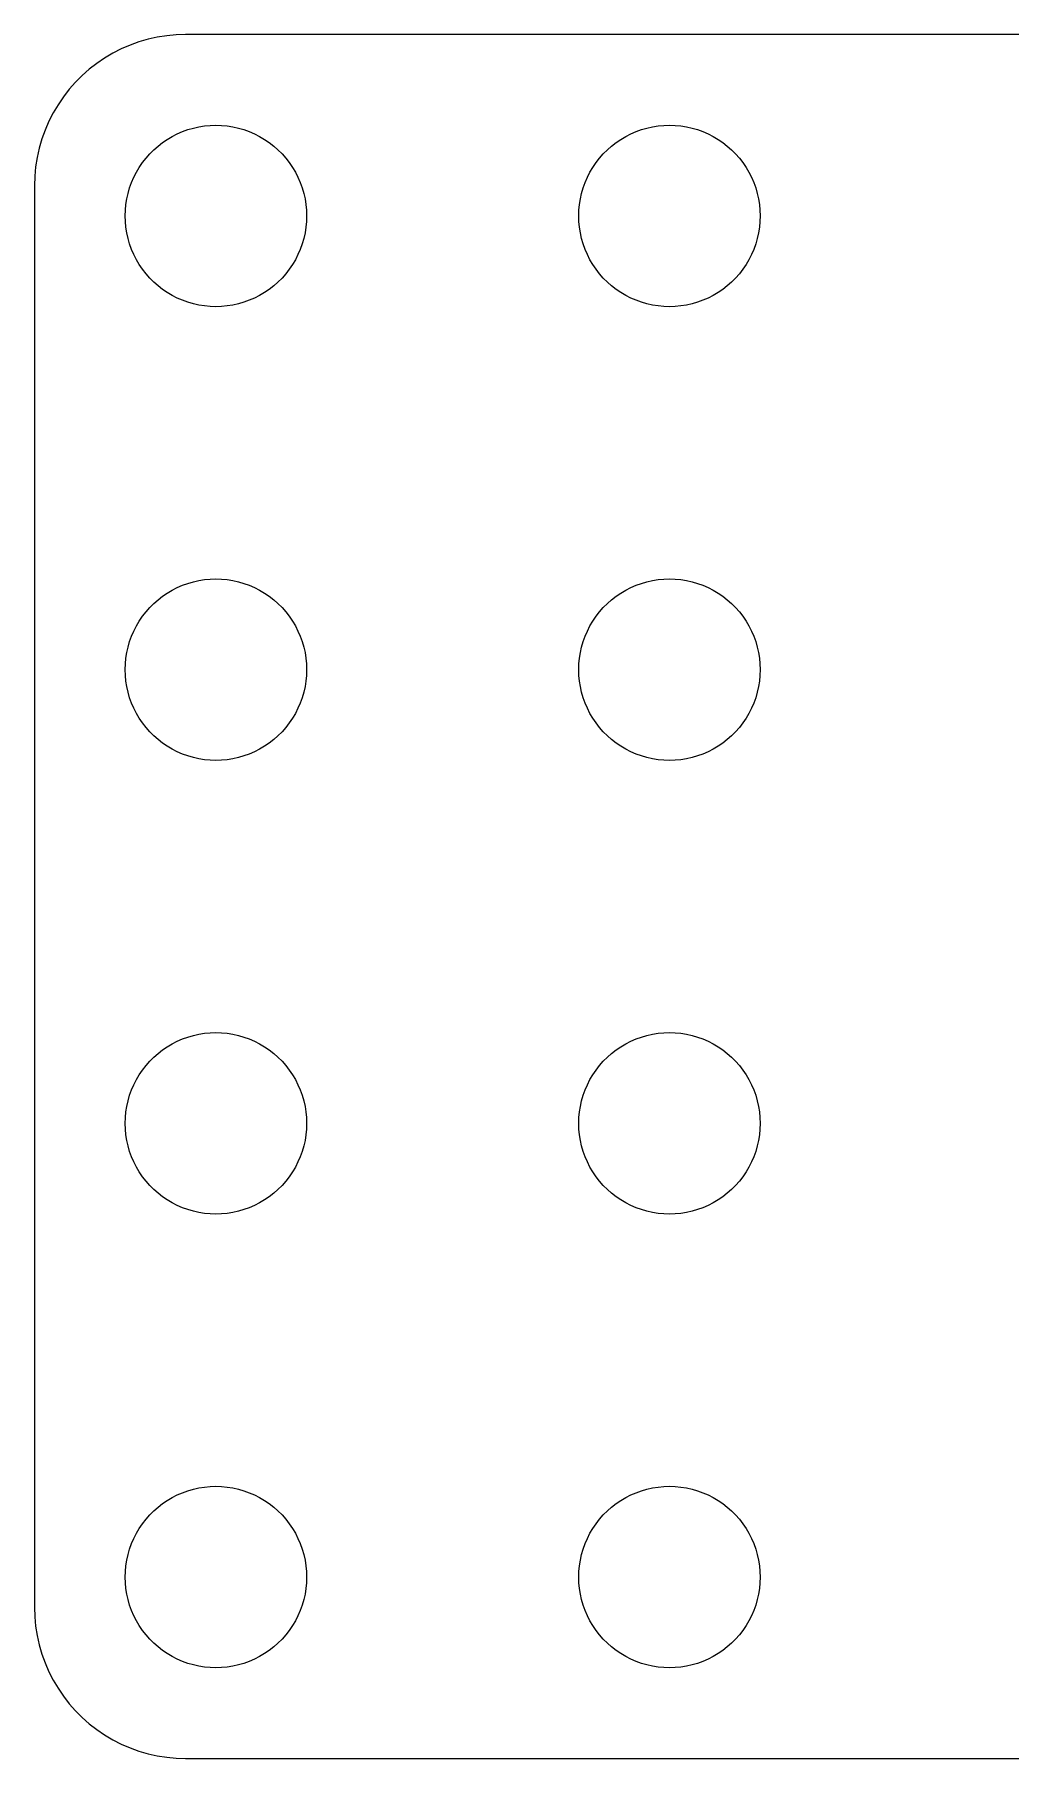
# Model space of a CAD drawing. Header units: metres. Extents: x -36 to 36, y -28.5 to 28.5.
# Drawn here: x -36 to -3.7, y -28.5 to 28.5 of the extents above; entities that cross this region are included whole.
import ezdxf

# ---------------------------------------------------------------- set-up
doc = ezdxf.new("R2010")
doc.units = ezdxf.units.M

msp = doc.modelspace()

# ---------------------------------------------------------------- linework, layer by layer
for p, q in [((-31, 28.5), (-31.3139, 28.4901)), ((31, 28.5), (-31, 28.5)), ((-33.1289, 28.0241), (-33.4088, 27.8815)), ((-32.8406, 28.1489), (-33.1289, 28.0241)), ((-32.5451, 28.2553), (-32.8406, 28.1489)), ((-32.2435, 28.3429), (-32.5451, 28.2553)), ((-31.9369, 28.4114), (-32.2435, 28.3429)), ((-31.6267, 28.4606), (-31.9369, 28.4114)), ((-31.3139, 28.4901), (-31.6267, 28.4606)), ((-33.9389, 27.5451), (-34.1871, 27.3526)), ((-33.6791, 27.7216), (-33.9389, 27.5451)), ((-33.4088, 27.8815), (-33.6791, 27.7216)), ((-34.6448, 26.9227), (-34.8526, 26.6871)), ((-34.4227, 27.1448), (-34.6448, 26.9227)), ((-34.1871, 27.3526), (-34.4227, 27.1448)), ((-35.0451, 26.4389), (-35.2216, 26.1791)), ((-34.8526, 26.6871), (-35.0451, 26.4389)), ((-35.3815, 25.9088), (-35.5241, 25.6289)), ((-35.2216, 26.1791), (-35.3815, 25.9088)), ((-35.6489, 25.3406), (-35.7553, 25.0451)), ((-35.5241, 25.6289), (-35.6489, 25.3406)), ((-31.6075, 25.033), (-31.4453, 25.1289)), ((-31.4453, 25.1289), (-31.2773, 25.2145)), ((-31.2773, 25.2145), (-31.1044, 25.2893)), ((-31.1044, 25.2893), (-30.927, 25.3532)), ((-30.927, 25.3532), (-30.7461, 25.4057)), ((-30.7461, 25.4057), (-30.5621, 25.4469)), ((-30.5621, 25.4469), (-30.376, 25.4763)), ((-30.376, 25.4763), (-30.1884, 25.4941)), ((-30.1884, 25.4941), (-30, 25.5)), ((-30, 25.5), (-29.8116, 25.4941)), ((-29.8116, 25.4941), (-29.624, 25.4763)), ((-29.624, 25.4763), (-29.4379, 25.4469)), ((-29.4379, 25.4469), (-29.2539, 25.4057)), ((-29.2539, 25.4057), (-29.0729, 25.3532)), ((-29.0729, 25.3532), (-28.8956, 25.2893)), ((-28.8956, 25.2893), (-28.7227, 25.2145)), ((-28.7227, 25.2145), (-28.5547, 25.1289)), ((-28.5547, 25.1289), (-28.3925, 25.033)), ((-16.6075, 25.033), (-16.4453, 25.1289)), ((-16.4453, 25.1289), (-16.2773, 25.2145)), ((-16.2773, 25.2145), (-16.1044, 25.2893)), ((-16.1044, 25.2893), (-15.927, 25.3532)), ((-15.927, 25.3532), (-15.7461, 25.4057)), ((-15.7461, 25.4057), (-15.5621, 25.4469)), ((-15.5621, 25.4469), (-15.376, 25.4763)), ((-15.376, 25.4763), (-15.1884, 25.4941)), ((-15.1884, 25.4941), (-15, 25.5)), ((-15, 25.5), (-14.8116, 25.4941)), ((-14.8116, 25.4941), (-14.624, 25.4763)), ((-14.624, 25.4763), (-14.4379, 25.4469)), ((-14.4379, 25.4469), (-14.2539, 25.4057)), ((-14.2539, 25.4057), (-14.0729, 25.3532)), ((-14.0729, 25.3532), (-13.8956, 25.2893)), ((-13.8956, 25.2893), (-13.7227, 25.2145)), ((-13.7227, 25.2145), (-13.5547, 25.1289)), ((-13.5547, 25.1289), (-13.3925, 25.033)), ((-35.8429, 24.7435), (-35.9114, 24.4369)), ((-35.7553, 25.0451), (-35.8429, 24.7435)), ((-32.3115, 24.4123), (-32.1869, 24.5536)), ((-32.1869, 24.5536), (-32.0536, 24.6869)), ((-32.0536, 24.6869), (-31.9123, 24.8115)), ((-31.9123, 24.8115), (-31.7634, 24.927)), ((-31.7634, 24.927), (-31.6075, 25.033)), ((-28.3925, 25.033), (-28.2366, 24.927)), ((-28.2366, 24.927), (-28.0877, 24.8115)), ((-28.0877, 24.8115), (-27.9464, 24.6869)), ((-27.9464, 24.6869), (-27.8131, 24.5536)), ((-27.8131, 24.5536), (-27.6884, 24.4123)), ((-17.3115, 24.4123), (-17.1869, 24.5536)), ((-17.1869, 24.5536), (-17.0536, 24.6869)), ((-17.0536, 24.6869), (-16.9123, 24.8115)), ((-16.9123, 24.8115), (-16.7634, 24.927)), ((-16.7634, 24.927), (-16.6075, 25.033)), ((-13.3925, 25.033), (-13.2366, 24.927)), ((-13.2366, 24.927), (-13.0877, 24.8115)), ((-13.0877, 24.8115), (-12.9464, 24.6869)), ((-12.9464, 24.6869), (-12.8131, 24.5536)), ((-12.8131, 24.5536), (-12.6884, 24.4123)), ((-35.9606, 24.1267), (-35.9901, 23.8139)), ((-35.9114, 24.4369), (-35.9606, 24.1267)), ((-32.7145, 23.7773), (-32.6289, 23.9453)), ((-32.6289, 23.9453), (-32.533, 24.1075)), ((-32.533, 24.1075), (-32.427, 24.2634)), ((-32.427, 24.2634), (-32.3115, 24.4123)), ((-27.6884, 24.4123), (-27.5729, 24.2634)), ((-27.5729, 24.2634), (-27.467, 24.1075)), ((-27.467, 24.1075), (-27.3711, 23.9453)), ((-27.3711, 23.9453), (-27.2855, 23.7773)), ((-17.7145, 23.7773), (-17.6289, 23.9453)), ((-17.6289, 23.9453), (-17.533, 24.1075)), ((-17.533, 24.1075), (-17.427, 24.2634)), ((-17.427, 24.2634), (-17.3115, 24.4123)), ((-12.6884, 24.4123), (-12.5729, 24.2634)), ((-12.5729, 24.2634), (-12.467, 24.1075)), ((-12.467, 24.1075), (-12.3711, 23.9453)), ((-12.3711, 23.9453), (-12.2855, 23.7773)), ((-35.9901, 23.8139), (-36, 23.5)), ((-36, 23.5), (-36, -23.5)), ((-32.9057, 23.2461), (-32.8532, 23.427)), ((-32.8532, 23.427), (-32.7893, 23.6044)), ((-32.7893, 23.6044), (-32.7145, 23.7773)), ((-27.2855, 23.7773), (-27.2107, 23.6044)), ((-27.2107, 23.6044), (-27.1468, 23.427)), ((-27.1468, 23.427), (-27.0942, 23.2461)), ((-17.9057, 23.2461), (-17.8532, 23.427)), ((-17.8532, 23.427), (-17.7893, 23.6044)), ((-17.7893, 23.6044), (-17.7145, 23.7773)), ((-12.2855, 23.7773), (-12.2107, 23.6044)), ((-12.2107, 23.6044), (-12.1468, 23.427)), ((-12.1468, 23.427), (-12.0942, 23.2461)), ((-32.9941, 22.6884), (-32.9763, 22.876)), ((-32.9763, 22.876), (-32.9469, 23.0621)), ((-32.9469, 23.0621), (-32.9057, 23.2461)), ((-27.0942, 23.2461), (-27.0531, 23.0621)), ((-27.0531, 23.0621), (-27.0237, 22.876)), ((-27.0237, 22.876), (-27.0059, 22.6884)), ((-17.9941, 22.6884), (-17.9763, 22.876)), ((-17.9763, 22.876), (-17.9469, 23.0621)), ((-17.9469, 23.0621), (-17.9057, 23.2461)), ((-12.0942, 23.2461), (-12.0531, 23.0621)), ((-12.0531, 23.0621), (-12.0237, 22.876)), ((-12.0237, 22.876), (-12.0059, 22.6884)), ((-33, 22.5), (-32.9941, 22.6884)), ((-32.9941, 22.3116), (-33, 22.5)), ((-32.9763, 22.124), (-32.9941, 22.3116)), ((-27.0059, 22.3116), (-27.0237, 22.124)), ((-27.0059, 22.6884), (-27, 22.5)), ((-27, 22.5), (-27.0059, 22.3116)), ((-18, 22.5), (-17.9941, 22.6884)), ((-17.9941, 22.3116), (-18, 22.5)), ((-17.9763, 22.124), (-17.9941, 22.3116)), ((-12.0059, 22.3116), (-12.0237, 22.124)), ((-12.0059, 22.6884), (-12, 22.5)), ((-12, 22.5), (-12.0059, 22.3116)), ((-32.9469, 21.9379), (-32.9763, 22.124)), ((-32.9057, 21.7539), (-32.9469, 21.9379)), ((-32.8532, 21.5729), (-32.9057, 21.7539)), ((-27.0942, 21.7539), (-27.1468, 21.5729)), ((-27.0531, 21.9379), (-27.0942, 21.7539)), ((-27.0237, 22.124), (-27.0531, 21.9379)), ((-17.9469, 21.9379), (-17.9763, 22.124)), ((-17.9057, 21.7539), (-17.9469, 21.9379)), ((-17.8532, 21.5729), (-17.9057, 21.7539)), ((-12.0942, 21.7539), (-12.1468, 21.5729)), ((-12.0531, 21.9379), (-12.0942, 21.7539)), ((-12.0237, 22.124), (-12.0531, 21.9379)), ((-32.7893, 21.3956), (-32.8532, 21.5729)), ((-32.7145, 21.2227), (-32.7893, 21.3956)), ((-32.6289, 21.0547), (-32.7145, 21.2227)), ((-27.2855, 21.2227), (-27.3711, 21.0547)), ((-27.2107, 21.3956), (-27.2855, 21.2227)), ((-27.1468, 21.5729), (-27.2107, 21.3956)), ((-17.7893, 21.3956), (-17.8532, 21.5729)), ((-17.7145, 21.2227), (-17.7893, 21.3956)), ((-17.6289, 21.0547), (-17.7145, 21.2227)), ((-12.2855, 21.2227), (-12.3711, 21.0547)), ((-12.2107, 21.3956), (-12.2855, 21.2227)), ((-12.1468, 21.5729), (-12.2107, 21.3956)), ((-32.533, 20.8925), (-32.6289, 21.0547)), ((-32.427, 20.7366), (-32.533, 20.8925)), ((-32.3115, 20.5877), (-32.427, 20.7366)), ((-32.1869, 20.4464), (-32.3115, 20.5877)), ((-27.6884, 20.5877), (-27.8131, 20.4464)), ((-27.5729, 20.7366), (-27.6884, 20.5877)), ((-27.467, 20.8925), (-27.5729, 20.7366)), ((-27.3711, 21.0547), (-27.467, 20.8925)), ((-17.533, 20.8925), (-17.6289, 21.0547)), ((-17.427, 20.7366), (-17.533, 20.8925)), ((-17.3115, 20.5877), (-17.427, 20.7366)), ((-17.1869, 20.4464), (-17.3115, 20.5877)), ((-12.6884, 20.5877), (-12.8131, 20.4464)), ((-12.5729, 20.7366), (-12.6884, 20.5877)), ((-12.467, 20.8925), (-12.5729, 20.7366)), ((-12.3711, 21.0547), (-12.467, 20.8925)), ((-32.0536, 20.3131), (-32.1869, 20.4464)), ((-31.9123, 20.1884), (-32.0536, 20.3131)), ((-31.7634, 20.0729), (-31.9123, 20.1884)), ((-31.6075, 19.967), (-31.7634, 20.0729)), ((-31.4453, 19.8711), (-31.6075, 19.967)), ((-28.3925, 19.967), (-28.5547, 19.8711)), ((-28.2366, 20.0729), (-28.3925, 19.967)), ((-28.0877, 20.1884), (-28.2366, 20.0729)), ((-27.9464, 20.3131), (-28.0877, 20.1884)), ((-27.8131, 20.4464), (-27.9464, 20.3131)), ((-17.0536, 20.3131), (-17.1869, 20.4464)), ((-16.9123, 20.1884), (-17.0536, 20.3131)), ((-16.7634, 20.0729), (-16.9123, 20.1884)), ((-16.6075, 19.967), (-16.7634, 20.0729)), ((-16.4453, 19.8711), (-16.6075, 19.967)), ((-13.3925, 19.967), (-13.5547, 19.8711)), ((-13.2366, 20.0729), (-13.3925, 19.967)), ((-13.0877, 20.1884), (-13.2366, 20.0729)), ((-12.9464, 20.3131), (-13.0877, 20.1884)), ((-12.8131, 20.4464), (-12.9464, 20.3131)), ((-31.2773, 19.7855), (-31.4453, 19.8711)), ((-31.1044, 19.7107), (-31.2773, 19.7855)), ((-30.927, 19.6468), (-31.1044, 19.7107)), ((-30.7461, 19.5942), (-30.927, 19.6468)), ((-30.5621, 19.5531), (-30.7461, 19.5942)), ((-30.376, 19.5237), (-30.5621, 19.5531)), ((-30.1884, 19.5059), (-30.376, 19.5237)), ((-30, 19.5), (-30.1884, 19.5059)), ((-29.8116, 19.5059), (-30, 19.5)), ((-29.624, 19.5237), (-29.8116, 19.5059)), ((-29.4379, 19.5531), (-29.624, 19.5237)), ((-29.2539, 19.5942), (-29.4379, 19.5531)), ((-29.0729, 19.6468), (-29.2539, 19.5942)), ((-28.8956, 19.7107), (-29.0729, 19.6468)), ((-28.7227, 19.7855), (-28.8956, 19.7107)), ((-28.5547, 19.8711), (-28.7227, 19.7855)), ((-16.2773, 19.7855), (-16.4453, 19.8711)), ((-16.1044, 19.7107), (-16.2773, 19.7855)), ((-15.927, 19.6468), (-16.1044, 19.7107)), ((-15.7461, 19.5942), (-15.927, 19.6468)), ((-15.5621, 19.5531), (-15.7461, 19.5942)), ((-15.376, 19.5237), (-15.5621, 19.5531)), ((-15.1884, 19.5059), (-15.376, 19.5237)), ((-15, 19.5), (-15.1884, 19.5059)), ((-14.8116, 19.5059), (-15, 19.5)), ((-14.624, 19.5237), (-14.8116, 19.5059)), ((-14.4379, 19.5531), (-14.624, 19.5237)), ((-14.2539, 19.5942), (-14.4379, 19.5531)), ((-14.0729, 19.6468), (-14.2539, 19.5942)), ((-13.8956, 19.7107), (-14.0729, 19.6468)), ((-13.7227, 19.7855), (-13.8956, 19.7107)), ((-13.5547, 19.8711), (-13.7227, 19.7855)), ((-31.2773, 10.2145), (-31.1044, 10.2893)), ((-31.1044, 10.2893), (-30.927, 10.3532)), ((-30.927, 10.3532), (-30.7461, 10.4057)), ((-30.7461, 10.4057), (-30.5621, 10.4469)), ((-30.5621, 10.4469), (-30.376, 10.4763)), ((-30.376, 10.4763), (-30.1884, 10.4941)), ((-30.1884, 10.4941), (-30, 10.5)), ((-30, 10.5), (-29.8116, 10.4941)), ((-29.8116, 10.4941), (-29.624, 10.4763)), ((-29.624, 10.4763), (-29.4379, 10.4469)), ((-29.4379, 10.4469), (-29.2539, 10.4057)), ((-29.2539, 10.4057), (-29.0729, 10.3532)), ((-29.0729, 10.3532), (-28.8956, 10.2893)), ((-28.8956, 10.2893), (-28.7227, 10.2145)), ((-16.2773, 10.2145), (-16.1044, 10.2893)), ((-16.1044, 10.2893), (-15.927, 10.3532)), ((-15.927, 10.3532), (-15.7461, 10.4057)), ((-15.7461, 10.4057), (-15.5621, 10.4469)), ((-15.5621, 10.4469), (-15.376, 10.4763)), ((-15.376, 10.4763), (-15.1884, 10.4941)), ((-15.1884, 10.4941), (-15, 10.5)), ((-15, 10.5), (-14.8116, 10.4941)), ((-14.8116, 10.4941), (-14.624, 10.4763)), ((-14.624, 10.4763), (-14.4379, 10.4469)), ((-14.4379, 10.4469), (-14.2539, 10.4057)), ((-14.2539, 10.4057), (-14.0729, 10.3532)), ((-14.0729, 10.3532), (-13.8956, 10.2893)), ((-13.8956, 10.2893), (-13.7227, 10.2145)), ((-32.0536, 9.6869), (-31.9123, 9.81154)), ((-31.9123, 9.81154), (-31.7634, 9.92705)), ((-31.7634, 9.92705), (-31.6075, 10.033)), ((-31.6075, 10.033), (-31.4453, 10.1289)), ((-31.4453, 10.1289), (-31.2773, 10.2145)), ((-28.7227, 10.2145), (-28.5547, 10.1289)), ((-28.5547, 10.1289), (-28.3925, 10.033)), ((-28.3925, 10.033), (-28.2366, 9.92705)), ((-28.2366, 9.92705), (-28.0877, 9.81154)), ((-28.0877, 9.81154), (-27.9464, 9.6869)), ((-17.0536, 9.6869), (-16.9123, 9.81154)), ((-16.9123, 9.81154), (-16.7634, 9.92705)), ((-16.7634, 9.92705), (-16.6075, 10.033)), ((-16.6075, 10.033), (-16.4453, 10.1289)), ((-16.4453, 10.1289), (-16.2773, 10.2145)), ((-13.7227, 10.2145), (-13.5547, 10.1289)), ((-13.5547, 10.1289), (-13.3925, 10.033)), ((-13.3925, 10.033), (-13.2366, 9.92705)), ((-13.2366, 9.92705), (-13.0877, 9.81154)), ((-13.0877, 9.81154), (-12.9464, 9.6869)), ((-32.533, 9.10747), (-32.427, 9.26335)), ((-32.427, 9.26335), (-32.3115, 9.41226)), ((-32.3115, 9.41226), (-32.1869, 9.55363)), ((-32.1869, 9.55363), (-32.0536, 9.6869)), ((-27.9464, 9.6869), (-27.8131, 9.55363)), ((-27.8131, 9.55363), (-27.6884, 9.41226)), ((-27.6884, 9.41226), (-27.5729, 9.26335)), ((-27.5729, 9.26335), (-27.467, 9.10747)), ((-17.533, 9.10747), (-17.427, 9.26335)), ((-17.427, 9.26335), (-17.3115, 9.41226)), ((-17.3115, 9.41226), (-17.1869, 9.55363)), ((-17.1869, 9.55363), (-17.0536, 9.6869)), ((-12.9464, 9.6869), (-12.8131, 9.55363)), ((-12.8131, 9.55363), (-12.6884, 9.41226)), ((-12.6884, 9.41226), (-12.5729, 9.26335)), ((-12.5729, 9.26335), (-12.467, 9.10747)), ((-32.8532, 8.42705), (-32.7893, 8.60437)), ((-32.7893, 8.60437), (-32.7145, 8.77733)), ((-32.7145, 8.77733), (-32.6289, 8.94525)), ((-32.6289, 8.94525), (-32.533, 9.10747)), ((-27.467, 9.10747), (-27.3711, 8.94525)), ((-27.3711, 8.94525), (-27.2855, 8.77733)), ((-27.2855, 8.77733), (-27.2107, 8.60437)), ((-27.2107, 8.60437), (-27.1468, 8.42705)), ((-17.8532, 8.42705), (-17.7893, 8.60437)), ((-17.7893, 8.60437), (-17.7145, 8.77733)), ((-17.7145, 8.77733), (-17.6289, 8.94525)), ((-17.6289, 8.94525), (-17.533, 9.10747)), ((-12.467, 9.10747), (-12.3711, 8.94525)), ((-12.3711, 8.94525), (-12.2855, 8.77733)), ((-12.2855, 8.77733), (-12.2107, 8.60437)), ((-12.2107, 8.60437), (-12.1468, 8.42705)), ((-32.9763, 7.87599), (-32.9469, 8.06213)), ((-32.9469, 8.06213), (-32.9057, 8.24606)), ((-32.9057, 8.24606), (-32.8532, 8.42705)), ((-27.1468, 8.42705), (-27.0942, 8.24606)), ((-27.0942, 8.24606), (-27.0531, 8.06213)), ((-27.0531, 8.06213), (-27.0237, 7.87599)), ((-17.9763, 7.87599), (-17.9469, 8.06213)), ((-17.9469, 8.06213), (-17.9057, 8.24606)), ((-17.9057, 8.24606), (-17.8532, 8.42705)), ((-12.1468, 8.42705), (-12.0942, 8.24606)), ((-12.0942, 8.24606), (-12.0531, 8.06213)), ((-12.0531, 8.06213), (-12.0237, 7.87599)), ((-33, 7.5), (-32.9941, 7.68837)), ((-32.9941, 7.31161), (-33, 7.5)), ((-32.9941, 7.68837), (-32.9763, 7.87599)), ((-27.0237, 7.87599), (-27.0059, 7.68837)), ((-27.0059, 7.68837), (-27, 7.5)), ((-27, 7.5), (-27.0059, 7.31161)), ((-18, 7.5), (-17.9941, 7.68837)), ((-17.9941, 7.31161), (-18, 7.5)), ((-17.9941, 7.68837), (-17.9763, 7.87599)), ((-12.0237, 7.87599), (-12.0059, 7.68837)), ((-12.0059, 7.68837), (-12, 7.5)), ((-12, 7.5), (-12.0059, 7.31161)), ((-32.9763, 7.12399), (-32.9941, 7.31161)), ((-32.9469, 6.93785), (-32.9763, 7.12399)), ((-32.9057, 6.75392), (-32.9469, 6.93785)), ((-27.0531, 6.93785), (-27.0942, 6.75392)), ((-27.0237, 7.12399), (-27.0531, 6.93785)), ((-27.0059, 7.31161), (-27.0237, 7.12399)), ((-17.9763, 7.12399), (-17.9941, 7.31161)), ((-17.9469, 6.93785), (-17.9763, 7.12399)), ((-17.9057, 6.75392), (-17.9469, 6.93785)), ((-12.0531, 6.93785), (-12.0942, 6.75392)), ((-12.0237, 7.12399), (-12.0531, 6.93785)), ((-12.0059, 7.31161), (-12.0237, 7.12399)), ((-32.8532, 6.57294), (-32.9057, 6.75392)), ((-32.7893, 6.39561), (-32.8532, 6.57294)), ((-32.7145, 6.22266), (-32.7893, 6.39561)), ((-27.2107, 6.39561), (-27.2855, 6.22266)), ((-27.1468, 6.57294), (-27.2107, 6.39561)), ((-27.0942, 6.75392), (-27.1468, 6.57294)), ((-17.8532, 6.57294), (-17.9057, 6.75392)), ((-17.7893, 6.39561), (-17.8532, 6.57294)), ((-17.7145, 6.22266), (-17.7893, 6.39561)), ((-12.2107, 6.39561), (-12.2855, 6.22266)), ((-12.1468, 6.57294), (-12.2107, 6.39561)), ((-12.0942, 6.75392), (-12.1468, 6.57294)), ((-32.6289, 6.05473), (-32.7145, 6.22266)), ((-32.533, 5.89252), (-32.6289, 6.05473)), ((-32.427, 5.73663), (-32.533, 5.89252)), ((-32.3115, 5.58772), (-32.427, 5.73663)), ((-27.5729, 5.73663), (-27.6884, 5.58772)), ((-27.467, 5.89252), (-27.5729, 5.73663)), ((-27.3711, 6.05473), (-27.467, 5.89252)), ((-27.2855, 6.22266), (-27.3711, 6.05473)), ((-17.6289, 6.05473), (-17.7145, 6.22266)), ((-17.533, 5.89252), (-17.6289, 6.05473)), ((-17.427, 5.73663), (-17.533, 5.89252)), ((-17.3115, 5.58772), (-17.427, 5.73663)), ((-12.5729, 5.73663), (-12.6884, 5.58772)), ((-12.467, 5.89252), (-12.5729, 5.73663)), ((-12.3711, 6.05473), (-12.467, 5.89252)), ((-12.2855, 6.22266), (-12.3711, 6.05473)), ((-32.1869, 5.44635), (-32.3115, 5.58772)), ((-32.0536, 5.31308), (-32.1869, 5.44635)), ((-31.9123, 5.18845), (-32.0536, 5.31308)), ((-31.7634, 5.07294), (-31.9123, 5.18845)), ((-28.0877, 5.18845), (-28.2366, 5.07294)), ((-27.9464, 5.31308), (-28.0877, 5.18845)), ((-27.8131, 5.44635), (-27.9464, 5.31308)), ((-27.6884, 5.58772), (-27.8131, 5.44635)), ((-17.1869, 5.44635), (-17.3115, 5.58772)), ((-17.0536, 5.31308), (-17.1869, 5.44635)), ((-16.9123, 5.18845), (-17.0536, 5.31308)), ((-16.7634, 5.07294), (-16.9123, 5.18845)), ((-13.0877, 5.18845), (-13.2366, 5.07294)), ((-12.9464, 5.31308), (-13.0877, 5.18845)), ((-12.8131, 5.44635), (-12.9464, 5.31308)), ((-12.6884, 5.58772), (-12.8131, 5.44635)), ((-31.6075, 4.96701), (-31.7634, 5.07294)), ((-31.4453, 4.87108), (-31.6075, 4.96701)), ((-31.2773, 4.78551), (-31.4453, 4.87108)), ((-31.1044, 4.71066), (-31.2773, 4.78551)), ((-30.927, 4.64682), (-31.1044, 4.71066)), ((-30.7461, 4.59424), (-30.927, 4.64682)), ((-30.5621, 4.55313), (-30.7461, 4.59424)), ((-29.2539, 4.59424), (-29.4379, 4.55313)), ((-29.0729, 4.64682), (-29.2539, 4.59424)), ((-28.8956, 4.71066), (-29.0729, 4.64682)), ((-28.7227, 4.78551), (-28.8956, 4.71066)), ((-28.5547, 4.87108), (-28.7227, 4.78551)), ((-28.3925, 4.96701), (-28.5547, 4.87108)), ((-28.2366, 5.07294), (-28.3925, 4.96701)), ((-16.6075, 4.96701), (-16.7634, 5.07294)), ((-16.4453, 4.87108), (-16.6075, 4.96701)), ((-16.2773, 4.78551), (-16.4453, 4.87108)), ((-16.1044, 4.71066), (-16.2773, 4.78551)), ((-15.927, 4.64682), (-16.1044, 4.71066)), ((-15.7461, 4.59424), (-15.927, 4.64682)), ((-15.5621, 4.55313), (-15.7461, 4.59424)), ((-14.2539, 4.59424), (-14.4379, 4.55313)), ((-14.0729, 4.64682), (-14.2539, 4.59424)), ((-13.8956, 4.71066), (-14.0729, 4.64682)), ((-13.7227, 4.78551), (-13.8956, 4.71066)), ((-13.5547, 4.87108), (-13.7227, 4.78551)), ((-13.3925, 4.96701), (-13.5547, 4.87108)), ((-13.2366, 5.07294), (-13.3925, 4.96701)), ((-30.376, 4.52365), (-30.5621, 4.55313)), ((-30.1884, 4.50591), (-30.376, 4.52365)), ((-30, 4.5), (-30.1884, 4.50591)), ((-29.8116, 4.50591), (-30, 4.5)), ((-29.624, 4.52365), (-29.8116, 4.50591)), ((-29.4379, 4.55313), (-29.624, 4.52365)), ((-15.376, 4.52365), (-15.5621, 4.55313)), ((-15.1884, 4.50591), (-15.376, 4.52365)), ((-15, 4.5), (-15.1884, 4.50591)), ((-14.8116, 4.50591), (-15, 4.5)), ((-14.624, 4.52365), (-14.8116, 4.50591)), ((-14.4379, 4.55313), (-14.624, 4.52365)), ((-30.7461, -4.59424), (-30.5621, -4.55313)), ((-30.5621, -4.55313), (-30.376, -4.52365)), ((-30.376, -4.52365), (-30.1884, -4.50591)), ((-30.1884, -4.50591), (-30, -4.5)), ((-30, -4.5), (-29.8116, -4.50591)), ((-29.8116, -4.50591), (-29.624, -4.52365)), ((-29.624, -4.52365), (-29.4379, -4.55313)), ((-29.4379, -4.55313), (-29.2539, -4.59424)), ((-15.7461, -4.59424), (-15.5621, -4.55313)), ((-15.5621, -4.55313), (-15.376, -4.52365)), ((-15.376, -4.52365), (-15.1884, -4.50591)), ((-15.1884, -4.50591), (-15, -4.5)), ((-15, -4.5), (-14.8116, -4.50591)), ((-14.8116, -4.50591), (-14.624, -4.52365)), ((-14.624, -4.52365), (-14.4379, -4.55313)), ((-14.4379, -4.55313), (-14.2539, -4.59424)), ((-31.9123, -5.18845), (-31.7634, -5.07294)), ((-31.7634, -5.07294), (-31.6075, -4.96701)), ((-31.6075, -4.96701), (-31.4453, -4.87108)), ((-31.4453, -4.87108), (-31.2773, -4.78551)), ((-31.2773, -4.78551), (-31.1044, -4.71066)), ((-31.1044, -4.71066), (-30.927, -4.64682)), ((-30.927, -4.64682), (-30.7461, -4.59424)), ((-29.2539, -4.59424), (-29.0729, -4.64682)), ((-29.0729, -4.64682), (-28.8956, -4.71066)), ((-28.8956, -4.71066), (-28.7227, -4.78551)), ((-28.7227, -4.78551), (-28.5547, -4.87108)), ((-28.5547, -4.87108), (-28.3925, -4.96701)), ((-28.3925, -4.96701), (-28.2366, -5.07294)), ((-28.2366, -5.07294), (-28.0877, -5.18845)), ((-16.9123, -5.18845), (-16.7634, -5.07294)), ((-16.7634, -5.07294), (-16.6075, -4.96701)), ((-16.6075, -4.96701), (-16.4453, -4.87108)), ((-16.4453, -4.87108), (-16.2773, -4.78551)), ((-16.2773, -4.78551), (-16.1044, -4.71066)), ((-16.1044, -4.71066), (-15.927, -4.64682)), ((-15.927, -4.64682), (-15.7461, -4.59424)), ((-14.2539, -4.59424), (-14.0729, -4.64682)), ((-14.0729, -4.64682), (-13.8956, -4.71066)), ((-13.8956, -4.71066), (-13.7227, -4.78551)), ((-13.7227, -4.78551), (-13.5547, -4.87108)), ((-13.5547, -4.87108), (-13.3925, -4.96701)), ((-13.3925, -4.96701), (-13.2366, -5.07294)), ((-13.2366, -5.07294), (-13.0877, -5.18845)), ((-32.427, -5.73663), (-32.3115, -5.58772)), ((-32.3115, -5.58772), (-32.1869, -5.44635)), ((-32.1869, -5.44635), (-32.0536, -5.31308)), ((-32.0536, -5.31308), (-31.9123, -5.18845)), ((-28.0877, -5.18845), (-27.9464, -5.31308)), ((-27.9464, -5.31308), (-27.8131, -5.44635)), ((-27.8131, -5.44635), (-27.6884, -5.58772)), ((-27.6884, -5.58772), (-27.5729, -5.73663)), ((-17.427, -5.73663), (-17.3115, -5.58772)), ((-17.3115, -5.58772), (-17.1869, -5.44635)), ((-17.1869, -5.44635), (-17.0536, -5.31308)), ((-17.0536, -5.31308), (-16.9123, -5.18845)), ((-13.0877, -5.18845), (-12.9464, -5.31308)), ((-12.9464, -5.31308), (-12.8131, -5.44635)), ((-12.8131, -5.44635), (-12.6884, -5.58772)), ((-12.6884, -5.58772), (-12.5729, -5.73663)), ((-32.7893, -6.39561), (-32.7145, -6.22266)), ((-32.7145, -6.22266), (-32.6289, -6.05473)), ((-32.6289, -6.05473), (-32.533, -5.89252)), ((-32.533, -5.89252), (-32.427, -5.73663)), ((-27.5729, -5.73663), (-27.467, -5.89252)), ((-27.467, -5.89252), (-27.3711, -6.05473)), ((-27.3711, -6.05473), (-27.2855, -6.22266)), ((-27.2855, -6.22266), (-27.2107, -6.39561)), ((-17.7893, -6.39561), (-17.7145, -6.22266)), ((-17.7145, -6.22266), (-17.6289, -6.05473)), ((-17.6289, -6.05473), (-17.533, -5.89252)), ((-17.533, -5.89252), (-17.427, -5.73663)), ((-12.5729, -5.73663), (-12.467, -5.89252)), ((-12.467, -5.89252), (-12.3711, -6.05473)), ((-12.3711, -6.05473), (-12.2855, -6.22266)), ((-12.2855, -6.22266), (-12.2107, -6.39561)), ((-32.9469, -6.93785), (-32.9057, -6.75392)), ((-32.9057, -6.75392), (-32.8532, -6.57294)), ((-32.8532, -6.57294), (-32.7893, -6.39561)), ((-27.2107, -6.39561), (-27.1468, -6.57294)), ((-27.1468, -6.57294), (-27.0942, -6.75392)), ((-27.0942, -6.75392), (-27.0531, -6.93785)), ((-17.9469, -6.93785), (-17.9057, -6.75392)), ((-17.9057, -6.75392), (-17.8532, -6.57294)), ((-17.8532, -6.57294), (-17.7893, -6.39561)), ((-12.2107, -6.39561), (-12.1468, -6.57294)), ((-12.1468, -6.57294), (-12.0942, -6.75392)), ((-12.0942, -6.75392), (-12.0531, -6.93785)), ((-33, -7.5), (-32.9941, -7.31161)), ((-32.9941, -7.31161), (-32.9763, -7.12399)), ((-32.9763, -7.12399), (-32.9469, -6.93785)), ((-27.0531, -6.93785), (-27.0237, -7.12399)), ((-27.0237, -7.12399), (-27.0059, -7.31161)), ((-27.0059, -7.31161), (-27, -7.5)), ((-18, -7.5), (-17.9941, -7.31161)), ((-17.9941, -7.31161), (-17.9763, -7.12399)), ((-17.9763, -7.12399), (-17.9469, -6.93785)), ((-12.0531, -6.93785), (-12.0237, -7.12399)), ((-12.0237, -7.12399), (-12.0059, -7.31161)), ((-12.0059, -7.31161), (-12, -7.5)), ((-32.9941, -7.68837), (-33, -7.5)), ((-32.9763, -7.87599), (-32.9941, -7.68837)), ((-32.9469, -8.06213), (-32.9763, -7.87599)), ((-27.0237, -7.87599), (-27.0531, -8.06213)), ((-27.0059, -7.68837), (-27.0237, -7.87599)), ((-27, -7.5), (-27.0059, -7.68837)), ((-17.9941, -7.68837), (-18, -7.5)), ((-17.9763, -7.87599), (-17.9941, -7.68837)), ((-17.9469, -8.06213), (-17.9763, -7.87599)), ((-12.0237, -7.87599), (-12.0531, -8.06213)), ((-12.0059, -7.68837), (-12.0237, -7.87599)), ((-12, -7.5), (-12.0059, -7.68837)), ((-32.9057, -8.24606), (-32.9469, -8.06213)), ((-32.8532, -8.42705), (-32.9057, -8.24606)), ((-32.7893, -8.60437), (-32.8532, -8.42705)), ((-27.1468, -8.42705), (-27.2107, -8.60437)), ((-27.0942, -8.24606), (-27.1468, -8.42705)), ((-27.0531, -8.06213), (-27.0942, -8.24606)), ((-17.9057, -8.24606), (-17.9469, -8.06213)), ((-17.8532, -8.42705), (-17.9057, -8.24606)), ((-17.7893, -8.60437), (-17.8532, -8.42705)), ((-12.1468, -8.42705), (-12.2107, -8.60437)), ((-12.0942, -8.24606), (-12.1468, -8.42705)), ((-12.0531, -8.06213), (-12.0942, -8.24606)), ((-32.7145, -8.77733), (-32.7893, -8.60437)), ((-32.6289, -8.94525), (-32.7145, -8.77733)), ((-32.533, -9.10747), (-32.6289, -8.94525)), ((-32.427, -9.26335), (-32.533, -9.10747)), ((-27.467, -9.10747), (-27.5729, -9.26335)), ((-27.3711, -8.94525), (-27.467, -9.10747)), ((-27.2855, -8.77733), (-27.3711, -8.94525)), ((-27.2107, -8.60437), (-27.2855, -8.77733)), ((-17.7145, -8.77733), (-17.7893, -8.60437)), ((-17.6289, -8.94525), (-17.7145, -8.77733)), ((-17.533, -9.10747), (-17.6289, -8.94525)), ((-17.427, -9.26335), (-17.533, -9.10747)), ((-12.467, -9.10747), (-12.5729, -9.26335)), ((-12.3711, -8.94525), (-12.467, -9.10747)), ((-12.2855, -8.77733), (-12.3711, -8.94525)), ((-12.2107, -8.60437), (-12.2855, -8.77733)), ((-32.3115, -9.41226), (-32.427, -9.26335)), ((-32.1869, -9.55363), (-32.3115, -9.41226)), ((-32.0536, -9.6869), (-32.1869, -9.55363)), ((-31.9123, -9.81154), (-32.0536, -9.6869)), ((-27.9464, -9.6869), (-28.0877, -9.81154)), ((-27.8131, -9.55363), (-27.9464, -9.6869)), ((-27.6884, -9.41226), (-27.8131, -9.55363)), ((-27.5729, -9.26335), (-27.6884, -9.41226)), ((-17.3115, -9.41226), (-17.427, -9.26335)), ((-17.1869, -9.55363), (-17.3115, -9.41226)), ((-17.0536, -9.6869), (-17.1869, -9.55363)), ((-16.9123, -9.81154), (-17.0536, -9.6869)), ((-12.9464, -9.6869), (-13.0877, -9.81154)), ((-12.8131, -9.55363), (-12.9464, -9.6869)), ((-12.6884, -9.41226), (-12.8131, -9.55363)), ((-12.5729, -9.26335), (-12.6884, -9.41226)), ((-31.7634, -9.92705), (-31.9123, -9.81154)), ((-31.6075, -10.033), (-31.7634, -9.92705)), ((-31.4453, -10.1289), (-31.6075, -10.033)), ((-31.2773, -10.2145), (-31.4453, -10.1289)), ((-31.1044, -10.2893), (-31.2773, -10.2145)), ((-28.7227, -10.2145), (-28.8956, -10.2893)), ((-28.5547, -10.1289), (-28.7227, -10.2145)), ((-28.3925, -10.033), (-28.5547, -10.1289)), ((-28.2366, -9.92705), (-28.3925, -10.033)), ((-28.0877, -9.81154), (-28.2366, -9.92705)), ((-16.7634, -9.92705), (-16.9123, -9.81154)), ((-16.6075, -10.033), (-16.7634, -9.92705)), ((-16.4453, -10.1289), (-16.6075, -10.033)), ((-16.2773, -10.2145), (-16.4453, -10.1289)), ((-16.1044, -10.2893), (-16.2773, -10.2145)), ((-13.7227, -10.2145), (-13.8956, -10.2893)), ((-13.5547, -10.1289), (-13.7227, -10.2145)), ((-13.3925, -10.033), (-13.5547, -10.1289)), ((-13.2366, -9.92705), (-13.3925, -10.033)), ((-13.0877, -9.81154), (-13.2366, -9.92705)), ((-30.927, -10.3532), (-31.1044, -10.2893)), ((-30.7461, -10.4057), (-30.927, -10.3532)), ((-30.5621, -10.4469), (-30.7461, -10.4057)), ((-30.376, -10.4763), (-30.5621, -10.4469)), ((-30.1884, -10.4941), (-30.376, -10.4763)), ((-30, -10.5), (-30.1884, -10.4941)), ((-29.8116, -10.4941), (-30, -10.5)), ((-29.624, -10.4763), (-29.8116, -10.4941)), ((-29.4379, -10.4469), (-29.624, -10.4763)), ((-29.2539, -10.4057), (-29.4379, -10.4469)), ((-29.0729, -10.3532), (-29.2539, -10.4057)), ((-28.8956, -10.2893), (-29.0729, -10.3532)), ((-15.927, -10.3532), (-16.1044, -10.2893)), ((-15.7461, -10.4057), (-15.927, -10.3532)), ((-15.5621, -10.4469), (-15.7461, -10.4057)), ((-15.376, -10.4763), (-15.5621, -10.4469)), ((-15.1884, -10.4941), (-15.376, -10.4763)), ((-15, -10.5), (-15.1884, -10.4941)), ((-14.8116, -10.4941), (-15, -10.5)), ((-14.624, -10.4763), (-14.8116, -10.4941)), ((-14.4379, -10.4469), (-14.624, -10.4763)), ((-14.2539, -10.4057), (-14.4379, -10.4469)), ((-14.0729, -10.3532), (-14.2539, -10.4057)), ((-13.8956, -10.2893), (-14.0729, -10.3532)), ((-31.6075, -19.967), (-31.4453, -19.8711)), ((-31.4453, -19.8711), (-31.2773, -19.7855)), ((-31.2773, -19.7855), (-31.1044, -19.7107)), ((-31.1044, -19.7107), (-30.927, -19.6468)), ((-30.927, -19.6468), (-30.7461, -19.5942)), ((-30.7461, -19.5942), (-30.5621, -19.5531)), ((-30.5621, -19.5531), (-30.376, -19.5237)), ((-30.376, -19.5237), (-30.1884, -19.5059)), ((-30.1884, -19.5059), (-30, -19.5)), ((-30, -19.5), (-29.8116, -19.5059)), ((-29.8116, -19.5059), (-29.624, -19.5237)), ((-29.624, -19.5237), (-29.4379, -19.5531)), ((-29.4379, -19.5531), (-29.2539, -19.5942)), ((-29.2539, -19.5942), (-29.0729, -19.6468)), ((-29.0729, -19.6468), (-28.8956, -19.7107)), ((-28.8956, -19.7107), (-28.7227, -19.7855)), ((-28.7227, -19.7855), (-28.5547, -19.8711)), ((-28.5547, -19.8711), (-28.3925, -19.967)), ((-16.6075, -19.967), (-16.4453, -19.8711)), ((-16.4453, -19.8711), (-16.2773, -19.7855)), ((-16.2773, -19.7855), (-16.1044, -19.7107)), ((-16.1044, -19.7107), (-15.927, -19.6468)), ((-15.927, -19.6468), (-15.7461, -19.5942)), ((-15.7461, -19.5942), (-15.5621, -19.5531)), ((-15.5621, -19.5531), (-15.376, -19.5237)), ((-15.376, -19.5237), (-15.1884, -19.5059)), ((-15.1884, -19.5059), (-15, -19.5)), ((-15, -19.5), (-14.8116, -19.5059)), ((-14.8116, -19.5059), (-14.624, -19.5237)), ((-14.624, -19.5237), (-14.4379, -19.5531)), ((-14.4379, -19.5531), (-14.2539, -19.5942)), ((-14.2539, -19.5942), (-14.0729, -19.6468)), ((-14.0729, -19.6468), (-13.8956, -19.7107)), ((-13.8956, -19.7107), (-13.7227, -19.7855)), ((-13.7227, -19.7855), (-13.5547, -19.8711)), ((-13.5547, -19.8711), (-13.3925, -19.967)), ((-32.3115, -20.5877), (-32.1869, -20.4464)), ((-32.1869, -20.4464), (-32.0536, -20.3131)), ((-32.0536, -20.3131), (-31.9123, -20.1884)), ((-31.9123, -20.1884), (-31.7634, -20.0729)), ((-31.7634, -20.0729), (-31.6075, -19.967)), ((-28.3925, -19.967), (-28.2366, -20.0729)), ((-28.2366, -20.0729), (-28.0877, -20.1884)), ((-28.0877, -20.1884), (-27.9464, -20.3131)), ((-27.9464, -20.3131), (-27.8131, -20.4464)), ((-27.8131, -20.4464), (-27.6884, -20.5877)), ((-17.3115, -20.5877), (-17.1869, -20.4464)), ((-17.1869, -20.4464), (-17.0536, -20.3131)), ((-17.0536, -20.3131), (-16.9123, -20.1884)), ((-16.9123, -20.1884), (-16.7634, -20.0729)), ((-16.7634, -20.0729), (-16.6075, -19.967)), ((-13.3925, -19.967), (-13.2366, -20.0729)), ((-13.2366, -20.0729), (-13.0877, -20.1884)), ((-13.0877, -20.1884), (-12.9464, -20.3131)), ((-12.9464, -20.3131), (-12.8131, -20.4464)), ((-12.8131, -20.4464), (-12.6884, -20.5877)), ((-32.7145, -21.2227), (-32.6289, -21.0547)), ((-32.6289, -21.0547), (-32.533, -20.8925)), ((-32.533, -20.8925), (-32.427, -20.7366)), ((-32.427, -20.7366), (-32.3115, -20.5877)), ((-27.6884, -20.5877), (-27.5729, -20.7366)), ((-27.5729, -20.7366), (-27.467, -20.8925)), ((-27.467, -20.8925), (-27.3711, -21.0547)), ((-27.3711, -21.0547), (-27.2855, -21.2227)), ((-17.7145, -21.2227), (-17.6289, -21.0547)), ((-17.6289, -21.0547), (-17.533, -20.8925)), ((-17.533, -20.8925), (-17.427, -20.7366)), ((-17.427, -20.7366), (-17.3115, -20.5877)), ((-12.6884, -20.5877), (-12.5729, -20.7366)), ((-12.5729, -20.7366), (-12.467, -20.8925)), ((-12.467, -20.8925), (-12.3711, -21.0547)), ((-12.3711, -21.0547), (-12.2855, -21.2227)), ((-32.9057, -21.7539), (-32.8532, -21.5729)), ((-32.8532, -21.5729), (-32.7893, -21.3956)), ((-32.7893, -21.3956), (-32.7145, -21.2227)), ((-27.2855, -21.2227), (-27.2107, -21.3956)), ((-27.2107, -21.3956), (-27.1468, -21.5729)), ((-27.1468, -21.5729), (-27.0942, -21.7539)), ((-17.9057, -21.7539), (-17.8532, -21.5729)), ((-17.8532, -21.5729), (-17.7893, -21.3956)), ((-17.7893, -21.3956), (-17.7145, -21.2227)), ((-12.2855, -21.2227), (-12.2107, -21.3956)), ((-12.2107, -21.3956), (-12.1468, -21.5729)), ((-12.1468, -21.5729), (-12.0942, -21.7539)), ((-32.9941, -22.3116), (-32.9763, -22.124)), ((-32.9763, -22.124), (-32.9469, -21.9379)), ((-32.9469, -21.9379), (-32.9057, -21.7539)), ((-27.0942, -21.7539), (-27.0531, -21.9379)), ((-27.0531, -21.9379), (-27.0237, -22.124)), ((-27.0237, -22.124), (-27.0059, -22.3116)), ((-17.9941, -22.3116), (-17.9763, -22.124)), ((-17.9763, -22.124), (-17.9469, -21.9379)), ((-17.9469, -21.9379), (-17.9057, -21.7539)), ((-12.0942, -21.7539), (-12.0531, -21.9379)), ((-12.0531, -21.9379), (-12.0237, -22.124)), ((-12.0237, -22.124), (-12.0059, -22.3116)), ((-33, -22.5), (-32.9941, -22.3116)), ((-32.9941, -22.6884), (-33, -22.5)), ((-32.9763, -22.876), (-32.9941, -22.6884)), ((-27.0059, -22.6884), (-27.0237, -22.876)), ((-27.0059, -22.3116), (-27, -22.5)), ((-27, -22.5), (-27.0059, -22.6884)), ((-18, -22.5), (-17.9941, -22.3116)), ((-17.9941, -22.6884), (-18, -22.5)), ((-17.9763, -22.876), (-17.9941, -22.6884)), ((-12.0059, -22.6884), (-12.0237, -22.876)), ((-12.0059, -22.3116), (-12, -22.5)), ((-12, -22.5), (-12.0059, -22.6884)), ((-32.9469, -23.0621), (-32.9763, -22.876)), ((-32.9057, -23.2461), (-32.9469, -23.0621)), ((-32.8532, -23.427), (-32.9057, -23.2461)), ((-27.0942, -23.2461), (-27.1468, -23.427)), ((-27.0531, -23.0621), (-27.0942, -23.2461)), ((-27.0237, -22.876), (-27.0531, -23.0621)), ((-17.9469, -23.0621), (-17.9763, -22.876)), ((-17.9057, -23.2461), (-17.9469, -23.0621)), ((-17.8532, -23.427), (-17.9057, -23.2461)), ((-12.0942, -23.2461), (-12.1468, -23.427)), ((-12.0531, -23.0621), (-12.0942, -23.2461)), ((-12.0237, -22.876), (-12.0531, -23.0621)), ((-36, -23.5), (-35.9901, -23.8139)), ((-35.9901, -23.8139), (-35.9606, -24.1267)), ((-32.7893, -23.6044), (-32.8532, -23.427)), ((-32.7145, -23.7773), (-32.7893, -23.6044)), ((-32.6289, -23.9453), (-32.7145, -23.7773)), ((-27.2855, -23.7773), (-27.3711, -23.9453)), ((-27.2107, -23.6044), (-27.2855, -23.7773)), ((-27.1468, -23.427), (-27.2107, -23.6044)), ((-17.7893, -23.6044), (-17.8532, -23.427)), ((-17.7145, -23.7773), (-17.7893, -23.6044)), ((-17.6289, -23.9453), (-17.7145, -23.7773)), ((-12.2855, -23.7773), (-12.3711, -23.9453)), ((-12.2107, -23.6044), (-12.2855, -23.7773)), ((-12.1468, -23.427), (-12.2107, -23.6044)), ((-35.9606, -24.1267), (-35.9114, -24.4369)), ((-35.9114, -24.4369), (-35.8429, -24.7435)), ((-32.533, -24.1075), (-32.6289, -23.9453)), ((-32.427, -24.2634), (-32.533, -24.1075)), ((-32.3115, -24.4123), (-32.427, -24.2634)), ((-32.1869, -24.5536), (-32.3115, -24.4123)), ((-27.6884, -24.4123), (-27.8131, -24.5536)), ((-27.5729, -24.2634), (-27.6884, -24.4123)), ((-27.467, -24.1075), (-27.5729, -24.2634)), ((-27.3711, -23.9453), (-27.467, -24.1075)), ((-17.533, -24.1075), (-17.6289, -23.9453)), ((-17.427, -24.2634), (-17.533, -24.1075)), ((-17.3115, -24.4123), (-17.427, -24.2634)), ((-17.1869, -24.5536), (-17.3115, -24.4123)), ((-12.6884, -24.4123), (-12.8131, -24.5536)), ((-12.5729, -24.2634), (-12.6884, -24.4123)), ((-12.467, -24.1075), (-12.5729, -24.2634)), ((-12.3711, -23.9453), (-12.467, -24.1075)), ((-35.8429, -24.7435), (-35.7553, -25.0451)), ((-35.7553, -25.0451), (-35.6489, -25.3406)), ((-32.0536, -24.6869), (-32.1869, -24.5536)), ((-31.9123, -24.8115), (-32.0536, -24.6869)), ((-31.7634, -24.927), (-31.9123, -24.8115)), ((-31.6075, -25.033), (-31.7634, -24.927)), ((-31.4453, -25.1289), (-31.6075, -25.033)), ((-28.3925, -25.033), (-28.5547, -25.1289)), ((-28.2366, -24.927), (-28.3925, -25.033)), ((-28.0877, -24.8115), (-28.2366, -24.927)), ((-27.9464, -24.6869), (-28.0877, -24.8115)), ((-27.8131, -24.5536), (-27.9464, -24.6869)), ((-17.0536, -24.6869), (-17.1869, -24.5536)), ((-16.9123, -24.8115), (-17.0536, -24.6869)), ((-16.7634, -24.927), (-16.9123, -24.8115)), ((-16.6075, -25.033), (-16.7634, -24.927)), ((-16.4453, -25.1289), (-16.6075, -25.033)), ((-13.3925, -25.033), (-13.5547, -25.1289)), ((-13.2366, -24.927), (-13.3925, -25.033)), ((-13.0877, -24.8115), (-13.2366, -24.927)), ((-12.9464, -24.6869), (-13.0877, -24.8115)), ((-12.8131, -24.5536), (-12.9464, -24.6869)), ((-35.6489, -25.3406), (-35.5241, -25.6289)), ((-35.5241, -25.6289), (-35.3815, -25.9088)), ((-31.2773, -25.2145), (-31.4453, -25.1289)), ((-31.1044, -25.2893), (-31.2773, -25.2145)), ((-30.927, -25.3532), (-31.1044, -25.2893)), ((-30.7461, -25.4057), (-30.927, -25.3532)), ((-30.5621, -25.4469), (-30.7461, -25.4057)), ((-30.376, -25.4763), (-30.5621, -25.4469)), ((-30.1884, -25.4941), (-30.376, -25.4763)), ((-30, -25.5), (-30.1884, -25.4941)), ((-29.8116, -25.4941), (-30, -25.5)), ((-29.624, -25.4763), (-29.8116, -25.4941)), ((-29.4379, -25.4469), (-29.624, -25.4763)), ((-29.2539, -25.4057), (-29.4379, -25.4469)), ((-29.0729, -25.3532), (-29.2539, -25.4057)), ((-28.8956, -25.2893), (-29.0729, -25.3532)), ((-28.7227, -25.2145), (-28.8956, -25.2893)), ((-28.5547, -25.1289), (-28.7227, -25.2145)), ((-16.2773, -25.2145), (-16.4453, -25.1289)), ((-16.1044, -25.2893), (-16.2773, -25.2145)), ((-15.927, -25.3532), (-16.1044, -25.2893)), ((-15.7461, -25.4057), (-15.927, -25.3532)), ((-15.5621, -25.4469), (-15.7461, -25.4057)), ((-15.376, -25.4763), (-15.5621, -25.4469)), ((-15.1884, -25.4941), (-15.376, -25.4763)), ((-15, -25.5), (-15.1884, -25.4941)), ((-14.8116, -25.4941), (-15, -25.5)), ((-14.624, -25.4763), (-14.8116, -25.4941)), ((-14.4379, -25.4469), (-14.624, -25.4763)), ((-14.2539, -25.4057), (-14.4379, -25.4469)), ((-14.0729, -25.3532), (-14.2539, -25.4057)), ((-13.8956, -25.2893), (-14.0729, -25.3532)), ((-13.7227, -25.2145), (-13.8956, -25.2893)), ((-13.5547, -25.1289), (-13.7227, -25.2145)), ((-35.3815, -25.9088), (-35.2216, -26.1791)), ((-35.2216, -26.1791), (-35.0451, -26.4389)), ((-35.0451, -26.4389), (-34.8526, -26.6871)), ((-34.8526, -26.6871), (-34.6448, -26.9227)), ((-34.6448, -26.9227), (-34.4227, -27.1448)), ((-34.4227, -27.1448), (-34.1871, -27.3526)), ((-34.1871, -27.3526), (-33.9389, -27.5451)), ((-33.9389, -27.5451), (-33.6791, -27.7216)), ((-33.6791, -27.7216), (-33.4088, -27.8815)), ((-33.4088, -27.8815), (-33.1289, -28.0241)), ((-33.1289, -28.0241), (-32.8406, -28.1489)), ((-32.8406, -28.1489), (-32.5451, -28.2553)), ((-32.5451, -28.2553), (-32.2435, -28.3429)), ((-32.2435, -28.3429), (-31.9369, -28.4114)), ((-31.9369, -28.4114), (-31.6267, -28.4606)), ((-31.6267, -28.4606), (-31.3139, -28.4901)), ((-31.3139, -28.4901), (-31, -28.5)), ((-31, -28.5), (31, -28.5))]:
    msp.add_line(p, q)

doc.saveas('drawing.dxf')
